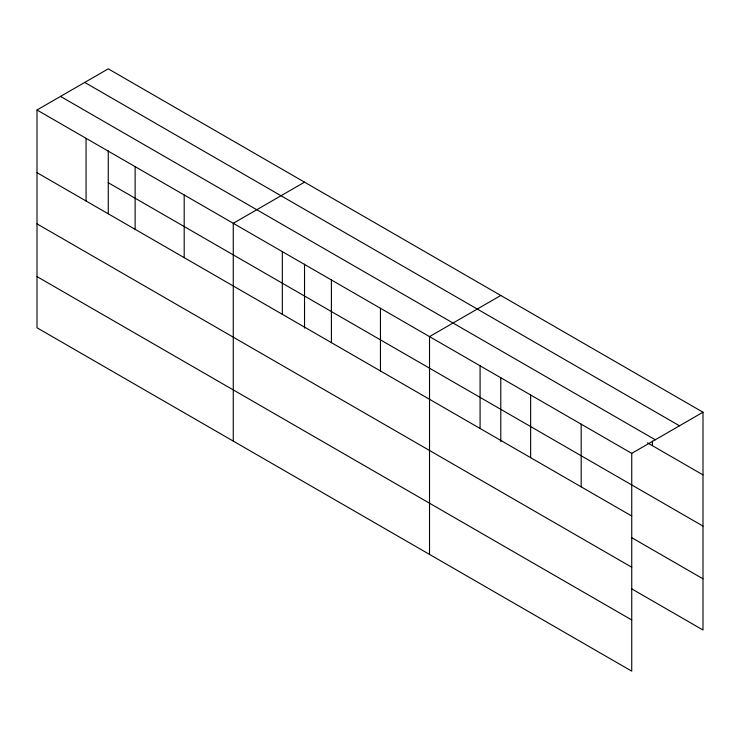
<?xml version="1.0" encoding="UTF-8"?>
<svg xmlns="http://www.w3.org/2000/svg" width="740" height="740" viewBox="0 0 740 740"><rect width="100%" height="100%" fill="white"/><g stroke="black" fill="none" stroke-linecap="round" stroke-linejoin="round"><path stroke-width="1.11" d="M108.262 213.666L108.262 150.858M631.738 567.229L631.738 453.361L37 109.992L37 327.783L631.738 671.152L631.738 567.229L37 223.859M631.627 588.809L703 630.008L703 412.217L108.262 68.848L37 109.992M304.529 182.16L233.267 223.304L233.267 441.096M500.786 295.473L429.524 336.617L429.524 554.408M631.738 453.361L703 412.217M84.749 82.427L679.487 425.796M60.514 96.413L655.252 439.782M647.491 442.844L703 474.895M108.262 182.715L703 526.085M37 172.67L631.738 516.039M631.627 537.619L703 578.819M37 276.594L631.738 619.963M652.449 441.151L652.449 445.711M581.187 424.177L581.187 486.846M530.635 394.984L530.635 457.662M500.786 377.483L500.786 441.438M480.084 365.8L480.084 428.479M380.462 308.284L380.462 370.962M331.4 279.961L331.4 342.639M304.529 264.171L304.529 328.125M282.329 251.628L282.329 314.306M184.195 194.972L184.195 257.65M135.133 166.648L135.133 229.326M86.062 138.315L86.062 200.993"/></g></svg>
